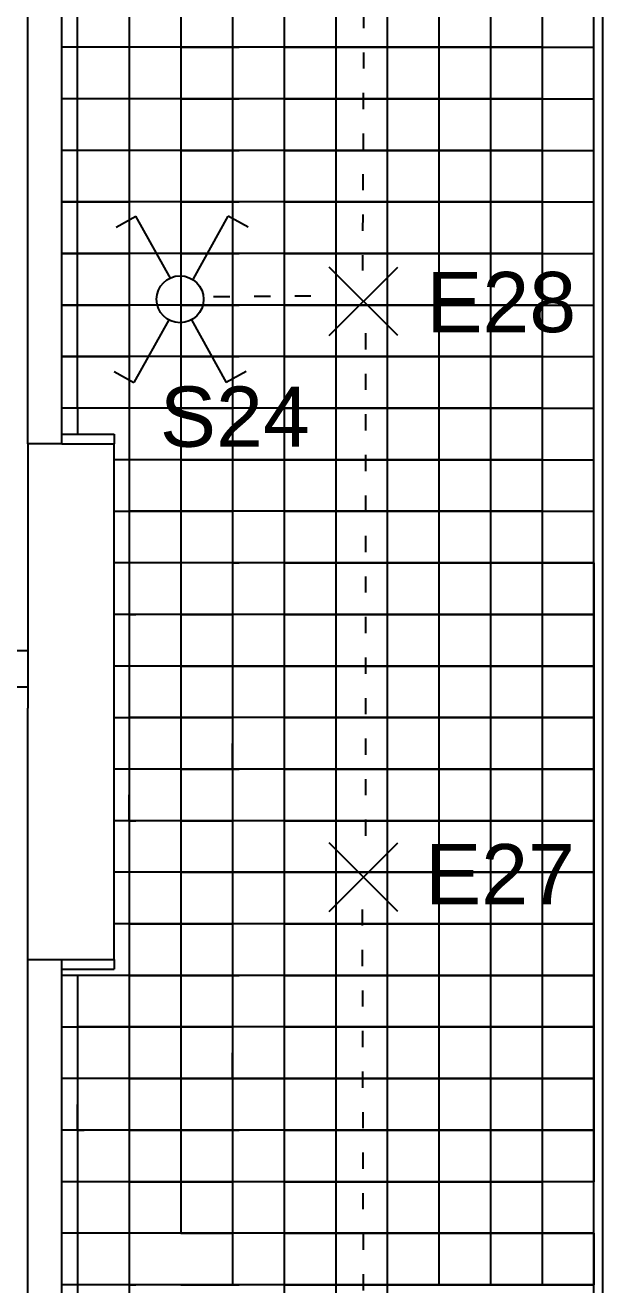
# Model space of a CAD drawing. Header units: millimetres. Extents: x 2377 to 4712, y -254 to 3188.
# Drawn here: x 4543.72 to 4565.06, y 1798.28 to 1844.9 of the extents above; entities that cross this region are included whole.
import ezdxf

# ---------------------------------------------------------------- set-up
doc = ezdxf.new("R2010")
doc.units = ezdxf.units.MM
doc.linetypes.add('ACAD_ISO03W100', pattern=[30, 12, -18])
doc.layers.add('C1', color=10, linetype='Continuous')
doc.styles.get("Standard").update_dxf_attribs({"font": 'arial.ttf'})

msp = doc.modelspace()

# ---------------------------------------------------------------- linework, layer by layer
for p, q in [((4564.735, 1762.024), (4564.735, 1894.013)), ((4565.065, 1762.024), (4565.065, 1894.013)), ((4543.819, 1829.402), (4543.819, 1877.109)), ((4545.067, 1829.402), (4545.067, 1877.109)), ((4547.56, 1876.521), (4547.56, 1819.273)), ((4549.468, 1876.521), (4549.468, 1828.814)), ((4545.652, 1844.08), (4545.652, 1845.988)), ((4551.377, 1845.988), (4551.377, 1844.08)), ((4553.285, 1845.988), (4553.285, 1844.08)), ((4555.193, 1845.988), (4555.193, 1844.08)), ((4557.101, 1845.988), (4557.101, 1844.08)), ((4559.01, 1845.988), (4559.01, 1844.08)), ((4560.918, 1845.988), (4560.918, 1844.08)), ((4562.826, 1845.988), (4562.826, 1844.08)), ((4547.56, 1844.08), (4545.067, 1844.08)), ((4545.652, 1842.172), (4545.652, 1844.08)), ((4553.285, 1844.08), (4547.56, 1844.08)), ((4549.468, 1844.08), (4547.56, 1844.08)), ((4551.377, 1844.08), (4549.468, 1844.08)), ((4549.468, 1844.08), (4551.377, 1844.08)), ((4551.377, 1844.08), (4551.62, 1844.08)), ((4551.377, 1844.08), (4551.377, 1842.172)), ((4553.285, 1844.08), (4551.377, 1844.08)), ((4555.193, 1844.08), (4553.285, 1844.08)), ((4553.285, 1844.08), (4553.285, 1842.172)), ((4553.285, 1844.08), (4555.193, 1844.08)), ((4555.193, 1844.08), (4553.285, 1844.08)), ((4553.285, 1844.08), (4555.193, 1844.08)), ((4557.101, 1844.08), (4555.193, 1844.08)), ((4555.193, 1844.08), (4555.193, 1842.172)), ((4555.193, 1844.08), (4557.101, 1844.08)), ((4557.101, 1844.08), (4555.193, 1844.08)), ((4555.193, 1844.08), (4557.101, 1844.08)), ((4559.01, 1844.08), (4557.101, 1844.08)), ((4557.101, 1844.08), (4557.101, 1842.172)), ((4557.101, 1844.08), (4559.01, 1844.08)), ((4559.01, 1844.08), (4557.101, 1844.08)), ((4557.101, 1844.08), (4559.01, 1844.08)), ((4560.918, 1844.08), (4559.01, 1844.08)), ((4559.01, 1844.08), (4559.01, 1842.172)), ((4559.01, 1844.08), (4560.918, 1844.08)), ((4560.918, 1844.08), (4559.01, 1844.08)), ((4559.01, 1844.08), (4560.918, 1844.08)), ((4562.826, 1844.08), (4560.918, 1844.08)), ((4560.918, 1844.08), (4560.918, 1842.172)), ((4560.918, 1844.08), (4564.735, 1844.08)), ((4562.826, 1844.08), (4560.918, 1844.08)), ((4560.918, 1844.08), (4564.735, 1844.08)), ((4562.826, 1844.08), (4562.826, 1842.172)), ((4547.56, 1842.172), (4545.067, 1842.172)), ((4545.652, 1840.263), (4545.652, 1842.172)), ((4553.285, 1842.172), (4547.56, 1842.172)), ((4549.468, 1842.172), (4547.56, 1842.172)), ((4551.377, 1842.172), (4549.468, 1842.172)), ((4549.468, 1842.172), (4551.377, 1842.172)), ((4551.377, 1842.172), (4551.62, 1842.172)), ((4551.377, 1842.172), (4551.377, 1840.263)), ((4553.285, 1842.172), (4551.377, 1842.172)), ((4555.193, 1842.172), (4553.285, 1842.172)), ((4553.285, 1842.172), (4553.285, 1840.263)), ((4553.285, 1842.172), (4555.193, 1842.172)), ((4555.193, 1842.172), (4553.285, 1842.172)), ((4553.285, 1842.172), (4555.193, 1842.172)), ((4557.101, 1842.172), (4555.193, 1842.172)), ((4555.193, 1842.172), (4555.193, 1840.263)), ((4555.193, 1842.172), (4557.101, 1842.172)), ((4557.101, 1842.172), (4555.193, 1842.172)), ((4555.193, 1842.172), (4557.101, 1842.172)), ((4559.01, 1842.172), (4557.101, 1842.172)), ((4557.101, 1842.172), (4557.101, 1840.263)), ((4557.101, 1842.172), (4559.01, 1842.172)), ((4559.01, 1842.172), (4557.101, 1842.172)), ((4557.101, 1842.172), (4559.01, 1842.172)), ((4560.918, 1842.172), (4559.01, 1842.172)), ((4559.01, 1842.172), (4559.01, 1840.263)), ((4559.01, 1842.172), (4560.918, 1842.172)), ((4560.918, 1842.172), (4559.01, 1842.172)), ((4559.01, 1842.172), (4560.918, 1842.172)), ((4562.826, 1842.172), (4560.918, 1842.172)), ((4560.918, 1842.172), (4560.918, 1840.263)), ((4560.918, 1842.172), (4564.735, 1842.172)), ((4562.826, 1842.172), (4560.918, 1842.172)), ((4560.918, 1842.172), (4564.735, 1842.172)), ((4562.826, 1842.172), (4562.826, 1840.263)), ((4547.56, 1840.263), (4545.067, 1840.263)), ((4545.652, 1838.355), (4545.652, 1840.263)), ((4553.285, 1840.263), (4547.56, 1840.263)), ((4549.468, 1840.263), (4547.56, 1840.263)), ((4551.377, 1840.263), (4549.468, 1840.263)), ((4549.468, 1840.263), (4551.377, 1840.263)), ((4551.377, 1840.263), (4551.62, 1840.263)), ((4551.377, 1840.263), (4551.377, 1838.355)), ((4553.285, 1840.263), (4551.377, 1840.263)), ((4555.193, 1840.263), (4553.285, 1840.263)), ((4553.285, 1840.263), (4553.285, 1838.355)), ((4553.285, 1840.263), (4555.193, 1840.263)), ((4555.193, 1840.263), (4553.285, 1840.263)), ((4553.285, 1840.263), (4555.193, 1840.263)), ((4557.101, 1840.263), (4555.193, 1840.263)), ((4555.193, 1840.263), (4555.193, 1838.355)), ((4555.193, 1840.263), (4557.101, 1840.263)), ((4557.101, 1840.263), (4555.193, 1840.263)), ((4555.193, 1840.263), (4557.101, 1840.263)), ((4559.01, 1840.263), (4557.101, 1840.263)), ((4557.101, 1840.263), (4557.101, 1838.355)), ((4557.101, 1840.263), (4559.01, 1840.263)), ((4559.01, 1840.263), (4557.101, 1840.263)), ((4557.101, 1840.263), (4559.01, 1840.263)), ((4560.918, 1840.263), (4559.01, 1840.263)), ((4559.01, 1840.263), (4559.01, 1838.355)), ((4559.01, 1840.263), (4560.918, 1840.263)), ((4560.918, 1840.263), (4559.01, 1840.263)), ((4559.01, 1840.263), (4560.918, 1840.263)), ((4562.826, 1840.263), (4560.918, 1840.263)), ((4560.918, 1840.263), (4560.918, 1838.355)), ((4560.918, 1840.263), (4564.735, 1840.263)), ((4562.826, 1840.263), (4560.918, 1840.263)), ((4560.918, 1840.263), (4564.735, 1840.263)), ((4562.826, 1840.263), (4562.826, 1838.355)), ((4545.067, 1838.355), (4547.56, 1838.355)), ((4547.56, 1838.355), (4545.067, 1838.355)), ((4545.652, 1836.447), (4545.652, 1838.355)), ((4553.285, 1838.355), (4547.56, 1838.355)), ((4549.468, 1838.355), (4547.56, 1838.355)), ((4551.377, 1838.355), (4549.468, 1838.355)), ((4549.468, 1838.355), (4551.377, 1838.355)), ((4551.377, 1838.355), (4551.62, 1838.355)), ((4551.377, 1838.355), (4551.377, 1836.447)), ((4553.285, 1838.355), (4551.377, 1838.355)), ((4555.193, 1838.355), (4553.285, 1838.355)), ((4553.285, 1838.355), (4553.285, 1836.447)), ((4553.285, 1838.355), (4555.193, 1838.355)), ((4555.193, 1838.355), (4553.285, 1838.355)), ((4553.285, 1838.355), (4555.193, 1838.355)), ((4557.101, 1838.355), (4555.193, 1838.355)), ((4555.193, 1838.355), (4555.193, 1836.447)), ((4555.193, 1838.355), (4557.101, 1838.355)), ((4557.101, 1838.355), (4555.193, 1838.355)), ((4555.193, 1838.355), (4557.101, 1838.355)), ((4559.01, 1838.355), (4557.101, 1838.355)), ((4557.101, 1838.355), (4557.101, 1836.447)), ((4557.101, 1838.355), (4559.01, 1838.355)), ((4559.01, 1838.355), (4557.101, 1838.355)), ((4557.101, 1838.355), (4559.01, 1838.355)), ((4560.918, 1838.355), (4559.01, 1838.355)), ((4559.01, 1838.355), (4559.01, 1836.447)), ((4559.01, 1838.355), (4560.918, 1838.355)), ((4560.918, 1838.355), (4559.01, 1838.355)), ((4559.01, 1838.355), (4560.918, 1838.355)), ((4562.826, 1838.355), (4560.918, 1838.355)), ((4560.918, 1838.355), (4560.918, 1836.447)), ((4560.918, 1838.355), (4564.735, 1838.355)), ((4562.826, 1838.355), (4560.918, 1838.355)), ((4560.918, 1838.355), (4564.735, 1838.355)), ((4562.826, 1838.355), (4562.826, 1836.447)), ((4545.067, 1836.447), (4547.56, 1836.447)), ((4547.56, 1836.447), (4545.067, 1836.447)), ((4545.652, 1834.539), (4545.652, 1836.447)), ((4553.285, 1836.447), (4547.56, 1836.447)), ((4549.468, 1836.447), (4547.56, 1836.447)), ((4551.377, 1836.447), (4549.468, 1836.447)), ((4549.468, 1836.447), (4551.377, 1836.447)), ((4551.377, 1836.447), (4551.62, 1836.447)), ((4551.377, 1836.447), (4551.377, 1834.539)), ((4553.285, 1836.447), (4551.377, 1836.447)), ((4555.193, 1836.447), (4553.285, 1836.447)), ((4553.285, 1836.447), (4553.285, 1834.539)), ((4553.285, 1836.447), (4555.193, 1836.447)), ((4555.193, 1836.447), (4553.285, 1836.447)), ((4553.285, 1836.447), (4555.193, 1836.447)), ((4557.101, 1836.447), (4555.193, 1836.447)), ((4555.193, 1836.447), (4555.193, 1834.539)), ((4555.193, 1836.447), (4557.101, 1836.447)), ((4557.101, 1836.447), (4555.193, 1836.447)), ((4555.193, 1836.447), (4557.101, 1836.447)), ((4559.01, 1836.447), (4557.101, 1836.447)), ((4557.101, 1836.447), (4557.101, 1834.539)), ((4557.101, 1836.447), (4559.01, 1836.447)), ((4559.01, 1836.447), (4557.101, 1836.447)), ((4557.101, 1836.447), (4559.01, 1836.447)), ((4560.918, 1836.447), (4559.01, 1836.447)), ((4559.01, 1836.447), (4559.01, 1834.539)), ((4559.01, 1836.447), (4560.918, 1836.447)), ((4560.918, 1836.447), (4559.01, 1836.447)), ((4559.01, 1836.447), (4560.918, 1836.447)), ((4562.826, 1836.447), (4560.918, 1836.447)), ((4560.918, 1836.447), (4560.918, 1834.539)), ((4560.918, 1836.447), (4564.735, 1836.447)), ((4562.826, 1836.447), (4560.918, 1836.447)), ((4560.918, 1836.447), (4564.735, 1836.447)), ((4562.826, 1836.447), (4562.826, 1834.539)), ((4545.067, 1834.539), (4547.56, 1834.539)), ((4547.56, 1834.539), (4545.067, 1834.539)), ((4545.652, 1832.63), (4545.652, 1834.539)), ((4553.285, 1834.539), (4547.56, 1834.539)), ((4549.468, 1834.539), (4547.56, 1834.539)), ((4551.377, 1834.539), (4549.468, 1834.539)), ((4549.468, 1834.539), (4551.377, 1834.539)), ((4551.377, 1834.539), (4551.62, 1834.539)), ((4551.377, 1834.539), (4551.377, 1832.63)), ((4553.285, 1834.539), (4551.377, 1834.539)), ((4555.193, 1834.539), (4553.285, 1834.539)), ((4553.285, 1834.539), (4553.285, 1832.63)), ((4553.285, 1834.539), (4555.193, 1834.539)), ((4555.193, 1834.539), (4553.285, 1834.539)), ((4553.285, 1834.539), (4555.193, 1834.539)), ((4557.101, 1834.539), (4555.193, 1834.539)), ((4555.193, 1834.539), (4555.193, 1832.63)), ((4555.193, 1834.539), (4557.101, 1834.539)), ((4557.101, 1834.539), (4555.193, 1834.539)), ((4555.193, 1834.539), (4557.101, 1834.539)), ((4559.01, 1834.539), (4557.101, 1834.539)), ((4557.101, 1834.539), (4557.101, 1832.63)), ((4557.101, 1834.539), (4559.01, 1834.539)), ((4559.01, 1834.539), (4557.101, 1834.539)), ((4557.101, 1834.539), (4559.01, 1834.539)), ((4560.918, 1834.539), (4559.01, 1834.539)), ((4559.01, 1834.539), (4559.01, 1832.63)), ((4559.01, 1834.539), (4560.918, 1834.539)), ((4560.918, 1834.539), (4559.01, 1834.539)), ((4559.01, 1834.539), (4560.918, 1834.539)), ((4562.826, 1834.539), (4560.918, 1834.539)), ((4560.918, 1834.539), (4560.918, 1832.63)), ((4560.918, 1834.539), (4564.735, 1834.539)), ((4562.826, 1834.539), (4560.918, 1834.539)), ((4560.918, 1834.539), (4564.735, 1834.539)), ((4562.826, 1834.539), (4562.826, 1832.63)), ((4545.067, 1832.63), (4547.56, 1832.63)), ((4547.56, 1832.63), (4545.067, 1832.63)), ((4545.652, 1830.722), (4545.652, 1832.63)), ((4553.285, 1832.63), (4547.56, 1832.63)), ((4549.468, 1832.63), (4547.56, 1832.63)), ((4551.377, 1832.63), (4549.468, 1832.63)), ((4549.468, 1832.63), (4551.377, 1832.63)), ((4551.377, 1832.63), (4551.62, 1832.63)), ((4551.377, 1832.63), (4551.377, 1830.722)), ((4551.377, 1832.63), (4551.377, 1828.814)), ((4553.285, 1832.63), (4551.377, 1832.63)), ((4555.193, 1832.63), (4553.285, 1832.63)), ((4553.285, 1832.63), (4553.285, 1830.722)), ((4553.285, 1832.63), (4555.193, 1832.63)), ((4555.193, 1832.63), (4553.285, 1832.63)), ((4553.285, 1832.63), (4555.193, 1832.63)), ((4557.101, 1832.63), (4555.193, 1832.63)), ((4555.193, 1832.63), (4555.193, 1830.722)), ((4555.193, 1832.63), (4557.101, 1832.63)), ((4557.101, 1832.63), (4555.193, 1832.63)), ((4555.193, 1832.63), (4557.101, 1832.63)), ((4559.01, 1832.63), (4557.101, 1832.63)), ((4557.101, 1832.63), (4557.101, 1830.722)), ((4557.101, 1832.63), (4559.01, 1832.63)), ((4559.01, 1832.63), (4557.101, 1832.63)), ((4557.101, 1832.63), (4559.01, 1832.63)), ((4560.918, 1832.63), (4559.01, 1832.63)), ((4559.01, 1832.63), (4559.01, 1830.722)), ((4559.01, 1832.63), (4560.918, 1832.63)), ((4560.918, 1832.63), (4559.01, 1832.63)), ((4559.01, 1832.63), (4560.918, 1832.63)), ((4562.826, 1832.63), (4560.918, 1832.63)), ((4560.918, 1832.63), (4560.918, 1830.722)), ((4560.918, 1832.63), (4564.735, 1832.63)), ((4562.826, 1832.63), (4560.918, 1832.63)), ((4560.918, 1832.63), (4564.735, 1832.63)), ((4562.826, 1832.63), (4562.826, 1830.722)), ((4547.56, 1830.722), (4545.067, 1830.722)), ((4545.652, 1830.722), (4545.652, 1829.761)), ((4549.468, 1830.722), (4547.56, 1830.722)), ((4551.377, 1830.722), (4549.468, 1830.722)), ((4549.468, 1830.722), (4551.377, 1830.722)), ((4553.285, 1830.722), (4551.377, 1830.722)), ((4551.377, 1830.722), (4551.377, 1828.814)), ((4551.377, 1830.722), (4551.377, 1828.814)), ((4555.193, 1830.722), (4553.285, 1830.722)), ((4553.285, 1830.722), (4553.285, 1828.814)), ((4553.285, 1830.722), (4555.193, 1830.722)), ((4557.101, 1830.722), (4555.193, 1830.722)), ((4555.193, 1830.722), (4555.193, 1828.814)), ((4555.193, 1830.722), (4557.101, 1830.722)), ((4559.01, 1830.722), (4557.101, 1830.722)), ((4557.101, 1830.722), (4557.101, 1828.814)), ((4557.101, 1830.722), (4559.01, 1830.722)), ((4560.918, 1830.722), (4559.01, 1830.722)), ((4559.01, 1830.722), (4559.01, 1828.814)), ((4559.01, 1830.722), (4560.918, 1830.722)), ((4562.826, 1830.722), (4560.918, 1830.722)), ((4560.918, 1830.722), (4560.918, 1828.814)), ((4560.918, 1830.722), (4564.735, 1830.722)), ((4562.826, 1830.722), (4562.826, 1828.814)), ((4545.067, 1829.402), (4545.067, 1829.761)), ((4545.067, 1829.761), (4547, 1829.761)), ((4547, 1829.761), (4547, 1829.402)), ((4545.067, 1829.402), (4543.819, 1829.402)), ((4543.819, 1829.402), (4543.819, 1823.041)), ((4545.067, 1829.402), (4547, 1829.402)), ((4545.067, 1829.402), (4547, 1829.402)), ((4547, 1810.319), (4547, 1829.402)), ((4549.468, 1828.814), (4547, 1828.814)), ((4551.377, 1828.814), (4549.468, 1828.814)), ((4549.468, 1828.814), (4549.468, 1826.906)), ((4549.468, 1828.814), (4551.377, 1828.814)), ((4553.285, 1828.814), (4551.377, 1828.814)), ((4551.377, 1828.814), (4553.285, 1828.814)), ((4551.377, 1828.814), (4551.377, 1826.906)), ((4551.377, 1828.814), (4551.377, 1826.906)), ((4555.193, 1828.814), (4553.285, 1828.814)), ((4553.285, 1828.814), (4553.285, 1826.906)), ((4553.285, 1828.814), (4555.193, 1828.814)), ((4557.101, 1828.814), (4555.193, 1828.814)), ((4555.193, 1828.814), (4555.193, 1826.906)), ((4555.193, 1828.814), (4557.101, 1828.814)), ((4559.01, 1828.814), (4557.101, 1828.814)), ((4557.101, 1828.814), (4557.101, 1826.906)), ((4557.101, 1828.814), (4559.01, 1828.814)), ((4560.918, 1828.814), (4559.01, 1828.814)), ((4559.01, 1828.814), (4559.01, 1824.997)), ((4559.01, 1828.814), (4560.918, 1828.814)), ((4562.826, 1828.814), (4560.918, 1828.814)), ((4560.918, 1828.814), (4560.918, 1824.997)), ((4560.918, 1828.814), (4564.735, 1828.814)), ((4562.826, 1828.814), (4562.826, 1824.997)), ((4547, 1826.906), (4549.468, 1826.906)), ((4549.468, 1826.906), (4547.56, 1826.906)), ((4549.468, 1826.906), (4549.468, 1821.181)), ((4551.377, 1826.906), (4549.468, 1826.906)), ((4549.468, 1826.906), (4551.377, 1826.906)), ((4551.377, 1826.906), (4551.377, 1821.181)), ((4553.285, 1826.906), (4551.377, 1826.906)), ((4553.285, 1826.906), (4553.285, 1823.089)), ((4555.193, 1826.906), (4553.285, 1826.906)), ((4553.285, 1826.906), (4555.193, 1826.906)), ((4555.193, 1826.906), (4555.193, 1823.089)), ((4557.101, 1826.906), (4555.193, 1826.906)), ((4555.193, 1826.906), (4557.101, 1826.906)), ((4557.101, 1826.906), (4557.101, 1823.089)), ((4559.01, 1826.906), (4557.101, 1826.906)), ((4557.101, 1826.906), (4559.01, 1826.906)), ((4560.918, 1826.906), (4559.01, 1826.906)), ((4559.01, 1826.906), (4560.918, 1826.906)), ((4562.826, 1826.906), (4560.918, 1826.906)), ((4560.918, 1826.906), (4564.735, 1826.906)), ((4553.285, 1824.997), (4547, 1824.997)), ((4549.468, 1824.997), (4547, 1824.997)), ((4551.377, 1824.997), (4551.62, 1824.997)), ((4551.377, 1824.997), (4551.377, 1823.089)), ((4555.193, 1824.997), (4553.285, 1824.997)), ((4553.285, 1824.997), (4555.193, 1824.997)), ((4557.101, 1824.997), (4555.193, 1824.997)), ((4555.193, 1824.997), (4557.101, 1824.997)), ((4559.01, 1824.997), (4557.101, 1824.997)), ((4557.101, 1824.997), (4559.01, 1824.997)), ((4560.918, 1824.997), (4559.01, 1824.997)), ((4559.01, 1824.997), (4559.01, 1823.089)), ((4559.01, 1824.997), (4560.918, 1824.997)), ((4562.826, 1824.997), (4560.918, 1824.997)), ((4560.918, 1824.997), (4560.918, 1823.089)), ((4560.918, 1824.997), (4562.826, 1824.997)), ((4564.735, 1824.997), (4562.826, 1824.997)), ((4562.826, 1824.997), (4562.826, 1823.089)), ((4562.826, 1824.997), (4564.735, 1824.997)), ((4564.735, 1824.997), (4564.735, 1823.089)), ((4549.468, 1823.089), (4547, 1823.089)), ((4547.56, 1823.089), (4547.803, 1823.089)), ((4547.56, 1823.089), (4547.56, 1821.181)), ((4551.377, 1823.089), (4549.468, 1823.089)), ((4549.468, 1823.089), (4551.377, 1823.089)), ((4553.285, 1823.089), (4551.377, 1823.089)), ((4551.377, 1823.089), (4551.377, 1821.181)), ((4551.377, 1823.089), (4551.377, 1821.181)), ((4555.193, 1823.089), (4553.285, 1823.089)), ((4553.285, 1823.089), (4553.285, 1821.181)), ((4553.285, 1823.089), (4555.193, 1823.089)), ((4557.101, 1823.089), (4555.193, 1823.089)), ((4555.193, 1823.089), (4555.193, 1821.181)), ((4555.193, 1823.089), (4557.101, 1823.089)), ((4559.01, 1823.089), (4557.101, 1823.089)), ((4557.101, 1823.089), (4557.101, 1821.181)), ((4557.101, 1823.089), (4559.01, 1823.089)), ((4560.918, 1823.089), (4559.01, 1823.089)), ((4559.01, 1823.089), (4559.01, 1821.181)), ((4559.01, 1823.089), (4560.918, 1823.089)), ((4562.826, 1823.089), (4560.918, 1823.089)), ((4560.918, 1823.089), (4560.918, 1821.181)), ((4560.918, 1823.089), (4562.826, 1823.089)), ((4564.735, 1823.089), (4562.826, 1823.089)), ((4562.826, 1823.089), (4562.826, 1821.181)), ((4562.826, 1823.089), (4564.735, 1823.089)), ((4564.735, 1823.089), (4564.735, 1821.181)), ((4543.819, 1823.041), (4543.819, 1819.615)), ((4543.819, 1821.747), (4519.568, 1821.747)), ((4549.468, 1821.181), (4547, 1821.181)), ((4547.56, 1821.181), (4547.56, 1819.273)), ((4551.377, 1821.181), (4549.468, 1821.181)), ((4549.468, 1821.181), (4549.468, 1819.273)), ((4549.468, 1821.181), (4551.377, 1821.181)), ((4553.285, 1821.181), (4551.377, 1821.181)), ((4551.377, 1821.181), (4551.377, 1805.915)), ((4551.377, 1821.181), (4553.285, 1821.181)), ((4551.377, 1821.181), (4551.377, 1819.273)), ((4551.377, 1821.181), (4551.377, 1819.273)), ((4555.193, 1821.181), (4553.285, 1821.181)), ((4553.285, 1821.181), (4553.285, 1819.273)), ((4553.285, 1821.181), (4555.193, 1821.181)), ((4557.101, 1821.181), (4555.193, 1821.181)), ((4555.193, 1821.181), (4555.193, 1819.273)), ((4555.193, 1821.181), (4557.101, 1821.181)), ((4559.01, 1821.181), (4557.101, 1821.181)), ((4557.101, 1821.181), (4557.101, 1819.273)), ((4557.101, 1821.181), (4559.01, 1821.181)), ((4560.918, 1821.181), (4559.01, 1821.181)), ((4559.01, 1821.181), (4559.01, 1819.273)), ((4559.01, 1821.181), (4560.918, 1821.181)), ((4562.826, 1821.181), (4560.918, 1821.181)), ((4560.918, 1821.181), (4560.918, 1819.273)), ((4560.918, 1821.181), (4562.826, 1821.181)), ((4564.735, 1821.181), (4562.826, 1821.181)), ((4562.826, 1821.181), (4562.826, 1819.273)), ((4562.826, 1821.181), (4564.735, 1821.181)), ((4564.735, 1821.181), (4564.735, 1819.273)), ((4543.819, 1820.402), (4519.568, 1820.402)), ((4543.819, 1810.319), (4543.819, 1819.615)), ((4547, 1819.273), (4549.468, 1819.273)), ((4549.468, 1819.273), (4547.56, 1819.273)), ((4547.56, 1819.273), (4547.56, 1817.364)), ((4551.377, 1819.273), (4549.468, 1819.273)), ((4549.468, 1819.273), (4549.468, 1817.364)), ((4549.468, 1819.273), (4551.377, 1819.273)), ((4553.285, 1819.273), (4551.377, 1819.273)), ((4551.377, 1819.273), (4551.377, 1817.364)), ((4551.377, 1819.273), (4551.377, 1817.364)), ((4551.377, 1819.273), (4551.377, 1817.364)), ((4555.193, 1819.273), (4553.285, 1819.273)), ((4553.285, 1819.273), (4553.285, 1817.364)), ((4553.285, 1819.273), (4555.193, 1819.273)), ((4557.101, 1819.273), (4555.193, 1819.273)), ((4555.193, 1819.273), (4555.193, 1817.364)), ((4555.193, 1819.273), (4557.101, 1819.273)), ((4559.01, 1819.273), (4557.101, 1819.273)), ((4557.101, 1819.273), (4557.101, 1817.364)), ((4557.101, 1819.273), (4559.01, 1819.273)), ((4560.918, 1819.273), (4559.01, 1819.273)), ((4559.01, 1819.273), (4559.01, 1817.364)), ((4559.01, 1819.273), (4560.918, 1819.273)), ((4562.826, 1819.273), (4560.918, 1819.273)), ((4560.918, 1819.273), (4560.918, 1817.364)), ((4560.918, 1819.273), (4562.826, 1819.273)), ((4564.735, 1819.273), (4562.826, 1819.273)), ((4562.826, 1819.273), (4562.826, 1817.364)), ((4562.826, 1819.273), (4564.735, 1819.273)), ((4564.735, 1819.273), (4564.735, 1817.364)), ((4551.377, 1817.365), (4551.377, 1818.316)), ((4549.468, 1817.364), (4547, 1817.364)), ((4547.56, 1817.364), (4547.56, 1815.456)), ((4547.56, 1817.364), (4547.56, 1815.456)), ((4551.377, 1817.364), (4549.468, 1817.364)), ((4549.468, 1817.364), (4549.468, 1815.456)), ((4549.468, 1817.364), (4551.377, 1817.364)), ((4551.377, 1817.364), (4551.62, 1817.364)), ((4553.285, 1817.364), (4551.377, 1817.364)), ((4551.377, 1817.364), (4551.377, 1815.456)), ((4551.377, 1817.364), (4551.377, 1813.548)), ((4551.377, 1817.364), (4551.377, 1815.456)), ((4551.377, 1817.364), (4551.377, 1815.456)), ((4555.193, 1817.364), (4553.285, 1817.364)), ((4553.285, 1817.364), (4553.285, 1815.456)), ((4553.285, 1817.364), (4555.193, 1817.364)), ((4557.101, 1817.364), (4555.193, 1817.364)), ((4555.193, 1817.364), (4555.193, 1815.456)), ((4555.193, 1817.364), (4557.101, 1817.364)), ((4559.01, 1817.364), (4557.101, 1817.364)), ((4557.101, 1817.364), (4557.101, 1815.456)), ((4557.101, 1817.364), (4559.01, 1817.364)), ((4560.918, 1817.364), (4559.01, 1817.364)), ((4559.01, 1817.364), (4559.01, 1815.456)), ((4559.01, 1817.364), (4560.918, 1817.364)), ((4562.826, 1817.364), (4560.918, 1817.364)), ((4560.918, 1817.364), (4560.918, 1815.456)), ((4560.918, 1817.364), (4562.826, 1817.364)), ((4564.735, 1817.364), (4562.826, 1817.364)), ((4562.826, 1817.364), (4562.826, 1815.456)), ((4562.826, 1817.364), (4564.735, 1817.364)), ((4564.735, 1817.364), (4564.735, 1815.456)), ((4547.56, 1815.456), (4547.56, 1816.408)), ((4549.468, 1815.456), (4547, 1815.456)), ((4547.56, 1815.456), (4547.803, 1815.456)), ((4547.56, 1815.456), (4547.56, 1813.548)), ((4547.56, 1815.456), (4547.56, 1811.639)), ((4547.56, 1815.456), (4547.56, 1813.548)), ((4551.377, 1815.456), (4549.468, 1815.456)), ((4549.468, 1815.456), (4549.468, 1813.548)), ((4549.468, 1815.456), (4551.377, 1815.456)), ((4553.285, 1815.456), (4551.377, 1815.456)), ((4551.377, 1815.456), (4551.377, 1813.548)), ((4551.377, 1815.456), (4551.377, 1813.548)), ((4555.193, 1815.456), (4553.285, 1815.456)), ((4553.285, 1815.456), (4553.285, 1813.548)), ((4553.285, 1815.456), (4555.193, 1815.456)), ((4557.101, 1815.456), (4555.193, 1815.456)), ((4555.193, 1815.456), (4555.193, 1813.548)), ((4555.193, 1815.456), (4557.101, 1815.456)), ((4559.01, 1815.456), (4557.101, 1815.456)), ((4557.101, 1815.456), (4557.101, 1813.548)), ((4557.101, 1815.456), (4559.01, 1815.456)), ((4560.918, 1815.456), (4559.01, 1815.456)), ((4559.01, 1815.456), (4559.01, 1813.548)), ((4559.01, 1815.456), (4560.918, 1815.456)), ((4562.826, 1815.456), (4560.918, 1815.456)), ((4560.918, 1815.456), (4560.918, 1813.548)), ((4560.918, 1815.456), (4562.826, 1815.456)), ((4564.735, 1815.456), (4562.826, 1815.456)), ((4562.826, 1815.456), (4562.826, 1813.548)), ((4562.826, 1815.456), (4564.735, 1815.456)), ((4564.735, 1815.456), (4564.735, 1813.548)), ((4549.468, 1813.548), (4547, 1813.548)), ((4547.56, 1813.548), (4547.56, 1811.639)), ((4551.377, 1813.548), (4549.468, 1813.548)), ((4549.468, 1813.548), (4549.468, 1811.639)), ((4549.468, 1813.548), (4551.377, 1813.548)), ((4553.285, 1813.548), (4551.377, 1813.548)), ((4551.377, 1813.548), (4551.377, 1805.915)), ((4551.377, 1813.548), (4553.285, 1813.548)), ((4551.377, 1813.548), (4551.377, 1811.639)), ((4551.377, 1813.548), (4551.62, 1813.548)), ((4551.377, 1813.548), (4551.377, 1811.639)), ((4551.377, 1813.548), (4551.377, 1809.731)), ((4551.377, 1813.548), (4551.62, 1813.548)), ((4551.377, 1813.548), (4551.377, 1811.639)), ((4555.193, 1813.548), (4553.285, 1813.548)), ((4553.285, 1813.548), (4553.285, 1811.639)), ((4553.285, 1813.548), (4555.193, 1813.548)), ((4557.101, 1813.548), (4555.193, 1813.548)), ((4555.193, 1813.548), (4555.193, 1811.639)), ((4555.193, 1813.548), (4557.101, 1813.548)), ((4559.01, 1813.548), (4557.101, 1813.548)), ((4557.101, 1813.548), (4557.101, 1811.639)), ((4557.101, 1813.548), (4559.01, 1813.548)), ((4560.918, 1813.548), (4559.01, 1813.548)), ((4559.01, 1813.548), (4559.01, 1811.639)), ((4559.01, 1813.548), (4560.918, 1813.548)), ((4562.826, 1813.548), (4560.918, 1813.548)), ((4560.918, 1813.548), (4560.918, 1811.639)), ((4560.918, 1813.548), (4562.826, 1813.548)), ((4564.735, 1813.548), (4562.826, 1813.548)), ((4562.826, 1813.548), (4562.826, 1811.639)), ((4562.826, 1813.548), (4564.735, 1813.548)), ((4564.735, 1813.548), (4564.735, 1811.639)), ((4547.56, 1811.639), (4547, 1811.639)), ((4549.468, 1811.639), (4547.56, 1811.639)), ((4547.56, 1811.639), (4547.56, 1809.731)), ((4547.56, 1811.639), (4549.468, 1811.639)), ((4549.468, 1811.639), (4547.56, 1811.639)), ((4547.56, 1811.639), (4549.468, 1811.639)), ((4547.56, 1811.639), (4547.803, 1811.639)), ((4547.56, 1811.639), (4547.803, 1811.639)), ((4551.377, 1811.639), (4549.468, 1811.639)), ((4549.468, 1811.639), (4549.468, 1809.731)), ((4549.468, 1811.639), (4551.377, 1811.639)), ((4551.377, 1811.639), (4549.468, 1811.639)), ((4549.468, 1811.639), (4551.377, 1811.639)), ((4553.285, 1811.639), (4551.377, 1811.639)), ((4551.377, 1811.639), (4551.377, 1809.731)), ((4551.377, 1811.639), (4551.377, 1809.731)), ((4551.377, 1811.639), (4551.377, 1809.731)), ((4555.193, 1811.639), (4553.285, 1811.639)), ((4553.285, 1811.639), (4553.285, 1809.731)), ((4553.285, 1811.639), (4555.193, 1811.639)), ((4557.101, 1811.639), (4555.193, 1811.639)), ((4555.193, 1811.639), (4555.193, 1809.731)), ((4555.193, 1811.639), (4557.101, 1811.639)), ((4559.01, 1811.639), (4557.101, 1811.639)), ((4557.101, 1811.639), (4557.101, 1809.731)), ((4557.101, 1811.639), (4559.01, 1811.639)), ((4560.918, 1811.639), (4559.01, 1811.639)), ((4559.01, 1811.639), (4559.01, 1809.731)), ((4559.01, 1811.639), (4560.918, 1811.639)), ((4562.826, 1811.639), (4560.918, 1811.639)), ((4560.918, 1811.639), (4560.918, 1809.731)), ((4560.918, 1811.639), (4562.826, 1811.639)), ((4564.735, 1811.639), (4562.826, 1811.639)), ((4562.826, 1811.639), (4562.826, 1809.731)), ((4562.826, 1811.639), (4564.735, 1811.639)), ((4564.735, 1811.639), (4564.735, 1809.731)), ((4543.819, 1810.319), (4547, 1810.319)), ((4543.819, 1809.96), (4543.819, 1810.319)), ((4545.067, 1809.96), (4545.067, 1810.319)), ((4547, 1810.319), (4547, 1809.96)), ((4543.819, 1778.155), (4543.819, 1809.96)), ((4545.067, 1778.155), (4545.067, 1809.96)), ((4545.067, 1809.96), (4547, 1809.96)), ((4545.067, 1809.96), (4547, 1809.96)), ((4547.56, 1809.731), (4545.067, 1809.731)), ((4545.652, 1809.731), (4545.652, 1807.823)), ((4549.468, 1809.731), (4547.56, 1809.731)), ((4547.56, 1809.731), (4547.56, 1807.823)), ((4547.56, 1809.731), (4549.468, 1809.731)), ((4551.377, 1809.731), (4549.468, 1809.731)), ((4549.468, 1809.731), (4549.468, 1807.823)), ((4549.468, 1809.731), (4551.377, 1809.731)), ((4551.377, 1809.731), (4551.62, 1809.731)), ((4553.285, 1809.731), (4551.377, 1809.731)), ((4551.377, 1809.731), (4551.377, 1807.823)), ((4551.377, 1809.731), (4551.377, 1805.915)), ((4551.377, 1809.731), (4551.377, 1807.823)), ((4551.377, 1809.731), (4551.377, 1807.823)), ((4555.193, 1809.731), (4553.285, 1809.731)), ((4553.285, 1809.731), (4553.285, 1807.823)), ((4553.285, 1809.731), (4555.193, 1809.731)), ((4557.101, 1809.731), (4555.193, 1809.731)), ((4555.193, 1809.731), (4555.193, 1807.823)), ((4555.193, 1809.731), (4557.101, 1809.731)), ((4559.01, 1809.731), (4557.101, 1809.731)), ((4557.101, 1809.731), (4557.101, 1807.823)), ((4557.101, 1809.731), (4559.01, 1809.731)), ((4560.918, 1809.731), (4559.01, 1809.731)), ((4559.01, 1809.731), (4559.01, 1807.823)), ((4559.01, 1809.731), (4560.918, 1809.731)), ((4562.826, 1809.731), (4560.918, 1809.731)), ((4560.918, 1809.731), (4560.918, 1807.823)), ((4560.918, 1809.731), (4562.826, 1809.731)), ((4564.735, 1809.731), (4562.826, 1809.731)), ((4562.826, 1809.731), (4562.826, 1807.823)), ((4562.826, 1809.731), (4564.735, 1809.731)), ((4564.735, 1809.731), (4564.735, 1807.823)), ((4545.067, 1807.823), (4547.56, 1807.823)), ((4547.56, 1807.823), (4545.652, 1807.823)), ((4545.652, 1807.823), (4545.652, 1805.915)), ((4549.468, 1807.823), (4547.56, 1807.823)), ((4547.56, 1807.823), (4547.56, 1805.915)), ((4547.56, 1807.823), (4549.468, 1807.823)), ((4551.377, 1807.823), (4549.468, 1807.823)), ((4549.468, 1807.823), (4549.468, 1805.915)), ((4549.468, 1807.823), (4551.377, 1807.823)), ((4553.285, 1807.823), (4551.377, 1807.823)), ((4551.377, 1807.823), (4551.377, 1805.915)), ((4551.377, 1807.823), (4551.377, 1805.915)), ((4551.377, 1807.823), (4551.377, 1805.915)), ((4555.193, 1807.823), (4553.285, 1807.823)), ((4553.285, 1807.823), (4553.285, 1805.915)), ((4553.285, 1807.823), (4555.193, 1807.823)), ((4557.101, 1807.823), (4555.193, 1807.823)), ((4555.193, 1807.823), (4555.193, 1805.915)), ((4555.193, 1807.823), (4557.101, 1807.823)), ((4559.01, 1807.823), (4557.101, 1807.823)), ((4557.101, 1807.823), (4557.101, 1805.915)), ((4557.101, 1807.823), (4559.01, 1807.823)), ((4560.918, 1807.823), (4559.01, 1807.823)), ((4559.01, 1807.823), (4559.01, 1805.915)), ((4559.01, 1807.823), (4560.918, 1807.823)), ((4562.826, 1807.823), (4560.918, 1807.823)), ((4560.918, 1807.823), (4560.918, 1805.915)), ((4560.918, 1807.823), (4562.826, 1807.823)), ((4564.735, 1807.823), (4562.826, 1807.823)), ((4562.826, 1807.823), (4562.826, 1805.915)), ((4562.826, 1807.823), (4564.735, 1807.823)), ((4564.735, 1807.823), (4564.735, 1805.915)), ((4551.377, 1805.915), (4551.377, 1806.867)), ((4547.56, 1805.915), (4545.067, 1805.915)), ((4545.652, 1805.915), (4545.652, 1804.006)), ((4549.468, 1805.915), (4547.56, 1805.915)), ((4547.56, 1805.915), (4547.56, 1804.006)), ((4547.56, 1805.915), (4549.468, 1805.915)), ((4551.377, 1805.915), (4549.468, 1805.915)), ((4549.468, 1805.915), (4549.468, 1804.006)), ((4549.468, 1805.915), (4551.377, 1805.915)), ((4553.285, 1805.915), (4551.377, 1805.915)), ((4551.377, 1805.915), (4553.285, 1805.915)), ((4553.285, 1805.915), (4551.377, 1805.915)), ((4551.377, 1805.915), (4551.377, 1804.006)), ((4551.377, 1805.915), (4551.377, 1804.006)), ((4551.377, 1805.915), (4551.62, 1805.915)), ((4551.377, 1805.915), (4551.377, 1804.006)), ((4551.377, 1805.915), (4551.377, 1802.098)), ((4551.377, 1805.915), (4551.377, 1804.006)), ((4555.193, 1805.915), (4553.285, 1805.915)), ((4553.285, 1805.915), (4555.193, 1805.915)), ((4555.193, 1805.915), (4553.285, 1805.915)), ((4553.285, 1805.915), (4553.285, 1800.19)), ((4553.285, 1805.915), (4555.193, 1805.915)), ((4557.101, 1805.915), (4555.193, 1805.915)), ((4555.193, 1805.915), (4557.101, 1805.915)), ((4557.101, 1805.915), (4555.193, 1805.915)), ((4555.193, 1805.915), (4555.193, 1800.19)), ((4555.193, 1805.915), (4557.101, 1805.915)), ((4559.01, 1805.915), (4557.101, 1805.915)), ((4557.101, 1805.915), (4559.01, 1805.915)), ((4559.01, 1805.915), (4557.101, 1805.915)), ((4557.101, 1805.915), (4557.101, 1800.19)), ((4557.101, 1805.915), (4559.01, 1805.915)), ((4560.918, 1805.915), (4559.01, 1805.915)), ((4559.01, 1805.915), (4560.918, 1805.915)), ((4560.918, 1805.915), (4559.01, 1805.915)), ((4559.01, 1805.915), (4559.01, 1800.19)), ((4559.01, 1805.915), (4560.918, 1805.915)), ((4562.826, 1805.915), (4560.918, 1805.915)), ((4560.918, 1805.915), (4562.826, 1805.915)), ((4562.826, 1805.915), (4560.918, 1805.915)), ((4560.918, 1805.915), (4560.918, 1800.19)), ((4560.918, 1805.915), (4562.826, 1805.915)), ((4564.735, 1805.915), (4562.826, 1805.915)), ((4562.826, 1805.915), (4564.735, 1805.915)), ((4564.735, 1805.915), (4562.826, 1805.915)), ((4562.826, 1805.915), (4562.826, 1800.19)), ((4562.826, 1805.915), (4564.735, 1805.915)), ((4564.735, 1805.915), (4564.735, 1804.006)), ((4545.652, 1804.007), (4545.652, 1804.959)), ((4547.56, 1804.006), (4545.067, 1804.006)), ((4545.652, 1804.006), (4545.895, 1804.006)), ((4545.652, 1804.006), (4545.652, 1802.098)), ((4549.468, 1804.006), (4547.56, 1804.006)), ((4547.56, 1804.006), (4547.56, 1802.098)), ((4547.56, 1804.006), (4549.468, 1804.006)), ((4551.377, 1804.006), (4549.468, 1804.006)), ((4549.468, 1804.006), (4549.468, 1802.098)), ((4549.468, 1804.006), (4551.377, 1804.006)), ((4551.377, 1804.006), (4551.62, 1804.006)), ((4553.285, 1804.006), (4551.377, 1804.006)), ((4551.377, 1804.006), (4551.377, 1802.098)), ((4551.377, 1804.006), (4551.377, 1802.098)), ((4555.193, 1804.006), (4553.285, 1804.006)), ((4553.285, 1804.006), (4555.193, 1804.006)), ((4557.101, 1804.006), (4555.193, 1804.006)), ((4555.193, 1804.006), (4557.101, 1804.006)), ((4559.01, 1804.006), (4557.101, 1804.006)), ((4557.101, 1804.006), (4559.01, 1804.006)), ((4560.918, 1804.006), (4559.01, 1804.006)), ((4559.01, 1804.006), (4560.918, 1804.006)), ((4562.826, 1804.006), (4560.918, 1804.006)), ((4560.918, 1804.006), (4562.826, 1804.006)), ((4564.735, 1804.006), (4562.826, 1804.006)), ((4562.826, 1804.006), (4564.735, 1804.006)), ((4564.735, 1804.006), (4564.735, 1802.098)), ((4547.56, 1802.098), (4545.067, 1802.098)), ((4547.56, 1802.098), (4545.652, 1802.098)), ((4545.652, 1802.098), (4545.652, 1794.465)), ((4549.468, 1802.098), (4547.56, 1802.098)), ((4547.56, 1802.098), (4547.56, 1794.465)), ((4547.56, 1802.098), (4549.468, 1802.098)), ((4549.468, 1802.098), (4547.56, 1802.098)), ((4547.56, 1802.098), (4549.468, 1802.098)), ((4551.377, 1802.098), (4549.468, 1802.098)), ((4549.468, 1802.098), (4549.468, 1800.19)), ((4549.468, 1802.098), (4551.377, 1802.098)), ((4551.377, 1802.098), (4549.468, 1802.098)), ((4549.468, 1802.098), (4551.377, 1802.098)), ((4553.285, 1802.098), (4551.377, 1802.098)), ((4551.377, 1802.098), (4551.377, 1800.19)), ((4555.193, 1802.098), (4553.285, 1802.098)), ((4553.285, 1802.098), (4555.193, 1802.098)), ((4557.101, 1802.098), (4555.193, 1802.098)), ((4555.193, 1802.098), (4557.101, 1802.098)), ((4559.01, 1802.098), (4557.101, 1802.098)), ((4557.101, 1802.098), (4559.01, 1802.098)), ((4560.918, 1802.098), (4559.01, 1802.098)), ((4559.01, 1802.098), (4560.918, 1802.098)), ((4562.826, 1802.098), (4560.918, 1802.098)), ((4560.918, 1802.098), (4562.826, 1802.098)), ((4564.735, 1802.098), (4562.826, 1802.098)), ((4547.56, 1800.19), (4545.067, 1800.19)), ((4549.468, 1800.19), (4547.56, 1800.19)), ((4547.56, 1800.19), (4547.56, 1798.282)), ((4551.377, 1800.19), (4549.468, 1800.19)), ((4549.468, 1800.19), (4551.377, 1800.19)), ((4553.285, 1800.19), (4551.377, 1800.19)), ((4551.377, 1800.19), (4551.377, 1798.282)), ((4551.377, 1800.19), (4551.377, 1798.282)), ((4551.377, 1800.19), (4551.377, 1798.282)), ((4551.377, 1800.19), (4551.377, 1798.282)), ((4555.193, 1800.19), (4553.285, 1800.19)), ((4553.285, 1800.19), (4553.285, 1798.282)), ((4553.285, 1800.19), (4555.193, 1800.19)), ((4557.101, 1800.19), (4555.193, 1800.19)), ((4555.193, 1800.19), (4555.193, 1798.282)), ((4555.193, 1800.19), (4557.101, 1800.19)), ((4559.01, 1800.19), (4557.101, 1800.19)), ((4557.101, 1800.19), (4557.101, 1798.282)), ((4557.101, 1800.19), (4559.01, 1800.19)), ((4560.918, 1800.19), (4559.01, 1800.19)), ((4559.01, 1800.19), (4559.01, 1798.282)), ((4559.01, 1800.19), (4560.918, 1800.19)), ((4562.826, 1800.19), (4560.918, 1800.19)), ((4560.918, 1800.19), (4560.918, 1798.282)), ((4560.918, 1800.19), (4562.826, 1800.19)), ((4564.735, 1800.19), (4562.826, 1800.19)), ((4562.826, 1800.19), (4562.826, 1798.282)), ((4562.826, 1800.19), (4564.735, 1800.19)), ((4564.735, 1800.19), (4564.735, 1798.282)), ((4547.56, 1798.282), (4545.067, 1798.282)), ((4547.56, 1798.282), (4547.803, 1798.282)), ((4549.468, 1798.282), (4547.56, 1798.282)), ((4547.56, 1798.282), (4547.56, 1796.373)), ((4547.56, 1798.282), (4547.56, 1794.465)), ((4551.377, 1798.282), (4549.468, 1798.282)), ((4549.468, 1798.282), (4551.377, 1798.282)), ((4551.377, 1798.282), (4551.62, 1798.282)), ((4553.285, 1798.282), (4551.377, 1798.282)), ((4551.377, 1798.282), (4551.62, 1798.282)), ((4553.285, 1798.282), (4553.285, 1796.373)), ((4553.285, 1798.282), (4555.193, 1798.282)), ((4555.193, 1798.282), (4553.285, 1798.282)), ((4553.285, 1798.282), (4555.193, 1798.282)), ((4555.193, 1798.282), (4555.193, 1796.373)), ((4555.193, 1798.282), (4557.101, 1798.282)), ((4557.101, 1798.282), (4555.193, 1798.282)), ((4555.193, 1798.282), (4557.101, 1798.282)), ((4557.101, 1798.282), (4557.101, 1796.373)), ((4559.01, 1798.282), (4557.101, 1798.282)), ((4557.101, 1798.282), (4559.01, 1798.282)), ((4560.918, 1798.282), (4559.01, 1798.282)), ((4559.01, 1798.282), (4560.918, 1798.282)), ((4562.826, 1798.282), (4560.918, 1798.282)), ((4560.918, 1798.282), (4562.826, 1798.282)), ((4564.735, 1798.282), (4562.826, 1798.282)), ((4562.826, 1798.282), (4564.735, 1798.282))]:
    msp.add_line(p, q)
at = {"layer": 'C1', "color": 1, "transparency": 33554687}
for p, q in [((4547.073, 1837.417), (4547.809, 1837.825)), ((4549.093, 1835.51), (4547.809, 1837.825)), ((4549.935, 1835.51), (4551.219, 1837.825)), ((4551.955, 1837.417), (4551.219, 1837.825)), ((4549.019, 1833.991), (4547.735, 1831.676)), ((4549.862, 1833.991), (4551.145, 1831.676)), ((4547, 1832.084), (4547.735, 1831.676)), ((4551.881, 1832.084), (4551.145, 1831.676))]:
    msp.add_line(p, q, dxfattribs=at)
at = {"layer": 'C1', "transparency": 33554687}
for p, q in [((4557.485, 1833.406), (4554.947, 1835.945)), ((4554.947, 1833.406), (4557.485, 1835.945)), ((4557.485, 1812.1), (4554.947, 1814.639)), ((4554.947, 1812.1), (4557.485, 1814.639))]:
    msp.add_line(p, q, dxfattribs=at)
at = {"layer": 'C1', "color": 1, "transparency": 33554687}
msp.add_circle((4549.44, 1834.751), 0.869, dxfattribs=at)
at = {"layer": 'C1', "linetype": 'ACAD_ISO03W100', "ltscale": 0.05, "transparency": 33554687}
for points in [[(4556.272, 1855.887), (4556.182, 1835.816)], [(4550.68, 1834.853), (4554.877, 1834.888)], [(4556.291, 1833.496), (4556.291, 1814.534)], [(4556.17, 1812.176), (4556.216, 1795.469)]]:
    msp.add_spline(points, degree=3, dxfattribs=at)

# ---------------------------------------------------------------- texts
at = {"layer": 'C1', "color": 165, "linetype": 'ACAD_ISO03W100', "true_color": 0x5e67af, "transparency": 33554687, "char_height": 2.2296, "attachment_point": 1}
for s, insert in [('{\\C256;E28}', (4558.54, 1835.764)), ('{\\C256;S24}', (4548.693, 1831.524)), ('{\\C256;E27}', (4558.495, 1814.591))]:
    msp.add_mtext_dynamic_manual_height_columns(s, width=13.15217, gutter_width=11.148, heights=[0], dxfattribs=dict(at, insert=insert))

doc.saveas('drawing.dxf')
